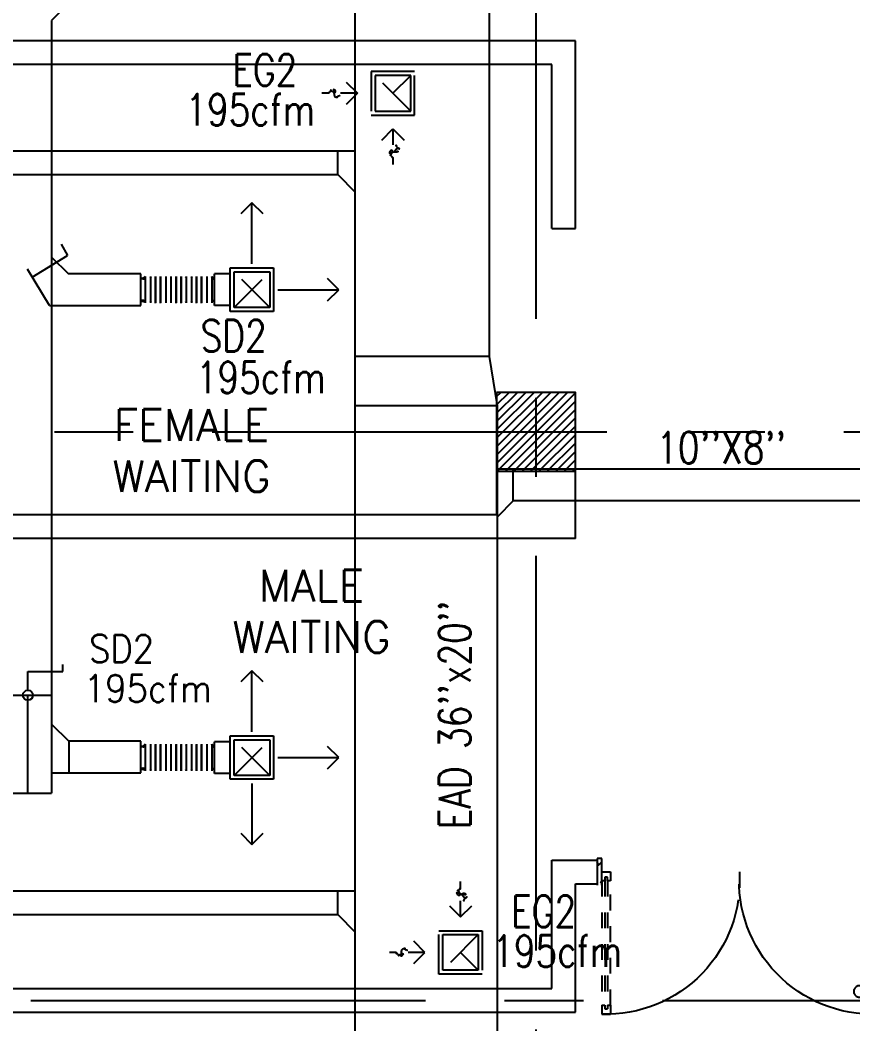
# Model space of a CAD drawing. Extents: x 417866230.2 to 417866327.8, y 43498045.5 to 43498135.4.
# Drawn here: x 417866245.73 to 417866251, y 43498103.77 to 43498110.13 of the extents above; entities that cross this region are included whole.
import ezdxf
from ezdxf.enums import TextEntityAlignment as Align

# ---------------------------------------------------------------- set-up
doc = ezdxf.new("R2010")
doc.units = 0
doc.header["$MEASUREMENT"] = 0
doc.linetypes.add('CENTERX2', pattern=[4, 2.5, -0.5, 0.5, -0.5])
doc.linetypes.add('HIDDEN', pattern=[0.375, 0.25, -0.125])
doc.layers.get('0').update_dxf_attribs({"linetype": 'CONTINUOUS'})
for name, color, linetype in [('AXES', 11, 'CENTERX2'), ('COL', 9, 'CONTINUOUS'), ('DOOR', 9, 'CONTINUOUS'), ('DUCT', 6, 'CONTINUOUS'), ('EXDUCT', 10, 'CONTINUOUS'), ('HAT', 12, 'CONTINUOUS'), ('M-AC-FLEX', 3, 'CONTINUOUS'), ('M-EGU.', 2, 'CONTINUOUS'), ('RM-NAME', 9, 'CONTINUOUS'), ('SCD', 2, 'CONTINUOUS'), ('WALL', 4, 'CONTINUOUS')]:
    doc.layers.add(name, color=color, linetype=linetype)
doc.styles.add('ROMANS', font='ROMANS.shx', dxfattribs={"width": 0.6})

# ---------------------------------------------------------------- blocks, each defined once
blk = doc.blocks.new('A$C7E3856AC')
at = {"layer": 'DOOR', "color": 0, "linetype": 'HIDDEN', "ltscale": 0.3}
for p, q in [((130.9, 800.4), (80.9, 800.4)), ((80.9, 750.4), (80.9, 800.4)), ((130.9, 800.4), (130.9, 750.4)), ((1580.9, 800.4), (1580.9, 750.4)), ((1630.9, 800.4), (1580.9, 800.4)), ((1630.9, 750.4), (1630.9, 800.4)), ((97.9, 750.4), (80.9, 750.4)), ((113.9, 770.4), (97.9, 770.4)), ((97.9, 770.4), (97.9, 750.4)), ((113.9, 750.4), (113.9, 770.4)), ((130.9, 750.4), (113.9, 750.4)), ((1580.9, 750.4), (1597.9, 750.4)), ((1597.9, 770.4), (1613.9, 770.4)), ((1597.9, 750.4), (1597.9, 770.4)), ((1613.9, 770.4), (1613.9, 750.4)), ((1613.9, 750.4), (1630.9, 750.4)), ((80.9, 172.8), (73.7, 172.8)), ((73.7, 172.8), (73.7, 82.8)), ((130.9, 172.8), (138.1, 172.8)), ((138.1, 172.8), (138.1, 82.8)), ((73.7, 160.2), (64.7, 160.2)), ((64.7, 95.4), (64.7, 160.2)), ((73.7, 95.4), (73.7, 160.2)), ((138.1, 160.2), (147.1, 160.2)), ((138.1, 95.4), (138.1, 160.2)), ((147.1, 95.4), (147.1, 160.2)), ((73.7, 95.4), (64.7, 95.4)), ((80.9, 82.8), (73.7, 82.8)), ((130.9, 82.8), (138.1, 82.8)), ((138.1, 95.4), (147.1, 95.4)), ((80.9, 50.4), (97.9, 50.4)), ((80.9, 50.4), (80.9, 0.4)), ((80.9, 0.4), (130.9, 0.4)), ((130.9, 0.4), (80.9, 0.4)), ((97.9, 50.4), (97.9, 30.4)), ((97.9, 30.4), (113.9, 30.4)), ((113.9, 50.4), (130.9, 50.4)), ((113.9, 50.4), (113.9, 30.4)), ((130.9, 50.4), (130.9, 0.4)), ((1597.9, 50.4), (1580.9, 50.4)), ((1580.9, 50.4), (1580.9, 0.4)), ((1630.9, 0.4), (1580.9, 0.4)), ((1580.9, 0.4), (1630.9, 0.4)), ((1597.9, 50.4), (1597.9, 30.4)), ((1613.9, 30.4), (1597.9, 30.4)), ((1630.9, 50.4), (1613.9, 50.4)), ((1613.9, 50.4), (1613.9, 30.4)), ((1630.9, 50.4), (1630.9, 0.4))]:
    blk.add_line(p, q, dxfattribs=at)
at = {"layer": 'DOOR', "linetype": 'HIDDEN', "ltscale": 0.3}
for p, q in [((80.9, 750.4), (80.9, 50.4)), ((97.9, 750.4), (97.9, 50.4)), ((113.9, 750.4), (113.9, 50.4)), ((130.9, 50.4), (130.9, 750.4)), ((1580.9, 50.4), (1580.9, 750.4)), ((1597.9, 750.4), (1597.9, 50.4)), ((1613.9, 750.4), (1613.9, 50.4)), ((1630.9, 750.4), (1630.9, 50.4))]:
    blk.add_line(p, q, dxfattribs=at)
at = {"layer": 'DOOR', "color": 0, "linetype": 'HIDDEN', "ltscale": 0.3}
for centre in [(32.4, 127.8), (179.5, 127.8)]:
    blk.add_circle(centre, 32.4, dxfattribs=at)
at = {"layer": 'DOOR', "linetype": 'HIDDEN', "ltscale": 0.3}
for centre, start, end in [((105.9, 751.6), 268.0938, 3.7249), ((1605.9, 751.6), 176.2751, 271.9062)]:
    blk.add_arc(centre, 751.6, start, end, dxfattribs=at)
blk = doc.blocks.new('*X80')
at = {"color": 0}
for p, q in [((31339.2, 55151), (31789.2, 55601)), ((31339.2, 55204.1), (31736.1, 55601)), ((31339.2, 55257.1), (31683.1, 55601)), ((31339.2, 55310.1), (31630.1, 55601)), ((31339.2, 55363.2), (31577, 55601)), ((31339.2, 55416.2), (31524, 55601)), ((31339.2, 55469.2), (31471, 55601)), ((31339.2, 55522.3), (31417.9, 55601)), ((31339.2, 55575.3), (31364.9, 55601)), ((31342.2, 55101), (31839.2, 55598)), ((31395.2, 55101), (31839.2, 55545)), ((31448.3, 55101), (31839.2, 55491.9)), ((31501.3, 55101), (31839.2, 55438.9)), ((31554.3, 55101), (31839.2, 55385.9)), ((31607.4, 55101), (31839.2, 55332.8)), ((31660.4, 55101), (31839.2, 55279.8)), ((31713.4, 55101), (31839.2, 55226.8)), ((31766.5, 55101), (31839.2, 55173.7)), ((31819.5, 55101), (31839.2, 55120.7))]:
    blk.add_line(p, q, dxfattribs=at)
blk = doc.blocks.new('COL50')
at = {"layer": 'COL'}
blk.add_lwpolyline([(-250, 250), (-250, -250), (250, -250), (250, 250)], close=True, dxfattribs=at)
blk = doc.blocks.new('RM1')
at = {"layer": 'RM-NAME', "style": 'ROMANS'}
for tag, p in [('ROOMNAME1', (0, 323.8)), ('ROOMNAME2', (0, 0))]:
    blk.add_attdef(tag, text='', height=200, dxfattribs=at).set_placement(p, align=Align.MIDDLE)

msp = doc.modelspace()

# ---------------------------------------------------------------- linework, layer by layer
at = {"layer": 'AXES'}
for p, q in [((417866248.9969, 43498056.2378), (417866248.9969, 43498134.7153)), ((417866230.9454, 43498107.5221), (417866300.0369, 43498107.5221)), ((417866241.7969, 43498103.9221), (417866300.0369, 43498103.9221))]:
    msp.add_line(p, q, dxfattribs=at)
at = {"layer": 'DOOR', "linetype": 'ByBlock'}
for p, q in [((417866249.4125, 43498104.8198), (417866249.3844, 43498104.8198)), ((417866249.3844, 43498104.8198), (417866249.3844, 43498104.6511)), ((417866249.4125, 43498104.7972), (417866249.3844, 43498104.7746)), ((417866249.4125, 43498104.6511), (417866249.4125, 43498104.8198))]:
    msp.add_line(p, q, dxfattribs=at)
for centre, radius, start, end in [((417866249.4406, 43498104.8198), 0.0612, 203.20738, 242.64242), ((417866249.4406, 43498104.6511), 0.0387, 136.61069, 180)]:
    msp.add_arc(centre, radius, start, end, dxfattribs=at)
at = {"layer": 'DUCT'}
for p, q in [((417866246.0493, 43498110.2477), (417866245.9279, 43498110.1263)), ((417866245.9279, 43498110.1263), (417866245.9279, 43498105.235)), ((417866245.9878, 43498108.7114), (417866246.0294, 43498108.6393)), ((417866245.8058, 43498108.5011), (417866246.0294, 43498108.6393)), ((417866245.9279, 43498108.6276), (417866246.034, 43498108.5216)), ((417866245.914, 43498108.3216), (417866245.7747, 43498108.5526)), ((417866246.4935, 43498108.5216), (417866246.034, 43498108.5216)), ((417866246.4935, 43498108.3216), (417866246.4935, 43498108.5216)), ((417866245.914, 43498108.3216), (417866246.4935, 43498108.3216)), ((417866245.6279, 43498105.8544), (417866245.9279, 43498105.8544)), ((417866245.7779, 43498105.235), (417866245.7779, 43498105.8544)), ((417866245.9279, 43498105.6718), (417866246.0366, 43498105.5631)), ((417866246.4935, 43498105.5631), (417866246.0366, 43498105.5631)), ((417866246.0366, 43498105.5631), (417866246.0366, 43498105.3631)), ((417866246.4935, 43498105.3631), (417866246.4935, 43498105.5631)), ((417866245.9279, 43498105.3631), (417866246.4935, 43498105.3631)), ((417866245.6279, 43498105.235), (417866245.9279, 43498105.235))]:
    msp.add_line(p, q, dxfattribs=at)
at = {"layer": 'DUCT', "color": 2}
for p, q in [((417866245.7767, 43498106.0056), (417866245.9994, 43498106.0056)), ((417866245.7767, 43498105.8844), (417866245.7767, 43498106.0056)), ((417866245.9994, 43498106.0056), (417866245.9994, 43498106.0487))]:
    msp.add_line(p, q, dxfattribs=at)
msp.add_circle((417866245.7779, 43498105.8544), 0.0317, dxfattribs=at)
at = {"layer": 'EXDUCT', "linetype": 'Continuous'}
for p, q in [((417866247.8518, 43498102.8347), (417866247.8518, 43498111.275)), ((417866248.7018, 43498107.9989), (417866248.7018, 43498111.275)), ((417866242.9998, 43498109.3018), (417866247.8518, 43498109.3018)), ((417866247.7418, 43498109.1518), (417866247.7418, 43498109.3018)), ((417866242.9998, 43498109.1518), (417866247.7418, 43498109.1518)), ((417866247.7418, 43498109.1518), (417866247.8518, 43498109.0388)), ((417866248.7018, 43498107.9989), (417866247.8518, 43498107.9989)), ((417866248.7518, 43498107.6873), (417866248.7018, 43498107.9989)), ((417866248.7518, 43498107.6873), (417866247.8518, 43498107.6873)), ((417866248.7518, 43498103.5362), (417866248.7518, 43498107.6873)), ((417866251.9012, 43498107.285), (417866248.7518, 43498107.285)), ((417866248.8518, 43498107.085), (417866248.8518, 43498107.285)), ((417866248.8518, 43498107.085), (417866248.7518, 43498106.985)), ((417866251.9012, 43498107.085), (417866248.8518, 43498107.085)), ((417866243.0108, 43498104.6166), (417866247.8518, 43498104.6166)), ((417866247.7418, 43498104.4666), (417866247.7418, 43498104.6166)), ((417866243.0108, 43498104.4666), (417866247.7418, 43498104.4666)), ((417866247.7418, 43498104.4666), (417866247.8518, 43498104.3536))]:
    msp.add_line(p, q, dxfattribs=at)
at = {"layer": 'M-AC-FLEX', "color": 11}
for p, q in [((417866246.5215, 43498108.5061), (417866246.5215, 43498108.338)), ((417866246.5215, 43498108.5061), (417866246.5215, 43498108.338)), ((417866246.5541, 43498108.5061), (417866246.5541, 43498108.338)), ((417866246.5541, 43498108.5061), (417866246.5541, 43498108.338)), ((417866246.5867, 43498108.5061), (417866246.5867, 43498108.338)), ((417866246.5867, 43498108.5061), (417866246.5867, 43498108.338)), ((417866246.5867, 43498108.3378), (417866246.5867, 43498108.5058)), ((417866246.5867, 43498108.3378), (417866246.5867, 43498108.5058)), ((417866246.6187, 43498108.5061), (417866246.6187, 43498108.338)), ((417866246.6187, 43498108.5061), (417866246.6187, 43498108.338)), ((417866246.6187, 43498108.3378), (417866246.6187, 43498108.5058)), ((417866246.6187, 43498108.3378), (417866246.6187, 43498108.5058)), ((417866246.6513, 43498108.5061), (417866246.6513, 43498108.338)), ((417866246.6513, 43498108.5061), (417866246.6513, 43498108.338)), ((417866246.6513, 43498108.5061), (417866246.6513, 43498108.338)), ((417866246.6513, 43498108.5061), (417866246.6513, 43498108.338)), ((417866246.6839, 43498108.5061), (417866246.6839, 43498108.338)), ((417866246.6839, 43498108.5061), (417866246.6839, 43498108.338)), ((417866246.6839, 43498108.5061), (417866246.6839, 43498108.338)), ((417866246.6839, 43498108.5061), (417866246.6839, 43498108.338)), ((417866246.7165, 43498108.5061), (417866246.7165, 43498108.338)), ((417866246.7165, 43498108.5061), (417866246.7165, 43498108.338)), ((417866246.7165, 43498108.3378), (417866246.7165, 43498108.5058)), ((417866246.7165, 43498108.3378), (417866246.7165, 43498108.5058)), ((417866246.7485, 43498108.5061), (417866246.7485, 43498108.338)), ((417866246.7485, 43498108.5061), (417866246.7485, 43498108.338)), ((417866246.7485, 43498108.3378), (417866246.7485, 43498108.5058)), ((417866246.7485, 43498108.3378), (417866246.7485, 43498108.5058)), ((417866246.7811, 43498108.5061), (417866246.7811, 43498108.338)), ((417866246.7811, 43498108.5061), (417866246.7811, 43498108.338)), ((417866246.8137, 43498108.5061), (417866246.8137, 43498108.338)), ((417866246.8137, 43498108.5061), (417866246.8137, 43498108.338)), ((417866246.8463, 43498108.5061), (417866246.8463, 43498108.338)), ((417866246.8463, 43498108.5061), (417866246.8463, 43498108.338)), ((417866246.8463, 43498108.3378), (417866246.8463, 43498108.5058)), ((417866246.8463, 43498108.3378), (417866246.8463, 43498108.5058)), ((417866246.8783, 43498108.5061), (417866246.8783, 43498108.338)), ((417866246.8783, 43498108.5061), (417866246.8783, 43498108.338)), ((417866246.8783, 43498108.3378), (417866246.8783, 43498108.5058)), ((417866246.8783, 43498108.3378), (417866246.8783, 43498108.5058)), ((417866246.9109, 43498108.5061), (417866246.9109, 43498108.338)), ((417866246.9109, 43498108.5061), (417866246.9109, 43498108.338)), ((417866246.9435, 43498108.5061), (417866246.9435, 43498108.338)), ((417866246.9435, 43498108.5061), (417866246.9435, 43498108.338)), ((417866246.5215, 43498105.5436), (417866246.5215, 43498105.3755)), ((417866246.5215, 43498105.5436), (417866246.5215, 43498105.3755)), ((417866246.5541, 43498105.5436), (417866246.5541, 43498105.3755)), ((417866246.5541, 43498105.5436), (417866246.5541, 43498105.3755)), ((417866246.5867, 43498105.5436), (417866246.5867, 43498105.3755)), ((417866246.5867, 43498105.5436), (417866246.5867, 43498105.3755)), ((417866246.5867, 43498105.3753), (417866246.5867, 43498105.5433)), ((417866246.5867, 43498105.3753), (417866246.5867, 43498105.5433)), ((417866246.6187, 43498105.5436), (417866246.6187, 43498105.3755)), ((417866246.6187, 43498105.5436), (417866246.6187, 43498105.3755)), ((417866246.6187, 43498105.3753), (417866246.6187, 43498105.5433)), ((417866246.6187, 43498105.3753), (417866246.6187, 43498105.5433)), ((417866246.6513, 43498105.5436), (417866246.6513, 43498105.3755)), ((417866246.6513, 43498105.5436), (417866246.6513, 43498105.3755)), ((417866246.6513, 43498105.5436), (417866246.6513, 43498105.3755)), ((417866246.6513, 43498105.5436), (417866246.6513, 43498105.3755)), ((417866246.6839, 43498105.5436), (417866246.6839, 43498105.3755)), ((417866246.6839, 43498105.5436), (417866246.6839, 43498105.3755)), ((417866246.6839, 43498105.5436), (417866246.6839, 43498105.3755)), ((417866246.6839, 43498105.5436), (417866246.6839, 43498105.3755)), ((417866246.7165, 43498105.5436), (417866246.7165, 43498105.3755)), ((417866246.7165, 43498105.5436), (417866246.7165, 43498105.3755)), ((417866246.7165, 43498105.3753), (417866246.7165, 43498105.5433)), ((417866246.7165, 43498105.3753), (417866246.7165, 43498105.5433)), ((417866246.7485, 43498105.5436), (417866246.7485, 43498105.3755)), ((417866246.7485, 43498105.5436), (417866246.7485, 43498105.3755)), ((417866246.7485, 43498105.3753), (417866246.7485, 43498105.5433)), ((417866246.7485, 43498105.3753), (417866246.7485, 43498105.5433)), ((417866246.7811, 43498105.5436), (417866246.7811, 43498105.3755)), ((417866246.7811, 43498105.5436), (417866246.7811, 43498105.3755)), ((417866246.8137, 43498105.5436), (417866246.8137, 43498105.3755)), ((417866246.8137, 43498105.5436), (417866246.8137, 43498105.3755)), ((417866246.8463, 43498105.5436), (417866246.8463, 43498105.3755)), ((417866246.8463, 43498105.5436), (417866246.8463, 43498105.3755)), ((417866246.8463, 43498105.3753), (417866246.8463, 43498105.5433)), ((417866246.8463, 43498105.3753), (417866246.8463, 43498105.5433)), ((417866246.8783, 43498105.5436), (417866246.8783, 43498105.3755)), ((417866246.8783, 43498105.5436), (417866246.8783, 43498105.3755)), ((417866246.8783, 43498105.3753), (417866246.8783, 43498105.5433)), ((417866246.8783, 43498105.3753), (417866246.8783, 43498105.5433)), ((417866246.9109, 43498105.5436), (417866246.9109, 43498105.3755)), ((417866246.9109, 43498105.5436), (417866246.9109, 43498105.3755)), ((417866246.9435, 43498105.5436), (417866246.9435, 43498105.3755)), ((417866246.9435, 43498105.5436), (417866246.9435, 43498105.3755))]:
    msp.add_line(p, q, dxfattribs=at)
at = {"layer": 'M-AC-FLEX'}
for points in [[(417866246.4935, 43498108.4948, 0.675256), (417866246.5215, 43498108.5061, -1), (417866246.5541, 43498108.5061)], [(417866246.5215, 43498108.5061, -0.675256), (417866246.4935, 43498108.4948, -0.675256)], [(417866246.5192, 43498108.4977, 0.136926), (417866246.5215, 43498108.5061, -1), (417866246.5541, 43498108.5061)], [(417866246.5215, 43498108.5061, -1), (417866246.5541, 43498108.5061)], [(417866246.5867, 43498108.5061, -1), (417866246.5541, 43498108.5061, 1), (417866246.5215, 43498108.5061)], [(417866246.5541, 43498108.5061, 1), (417866246.5215, 43498108.5061)], [(417866246.5541, 43498108.5061, 1), (417866246.5215, 43498108.5061)], [(417866246.5215, 43498108.5061, -1), (417866246.5541, 43498108.5061)], [(417866246.5565, 43498108.4977, -0.136926), (417866246.5541, 43498108.5061, 1), (417866246.5215, 43498108.5061)], [(417866246.5541, 43498108.5061, 1), (417866246.5867, 43498108.5061)], [(417866246.5867, 43498108.5055, 0.00451), (417866246.5867, 43498108.5058, -1.018005), (417866246.6187, 43498108.5058)], [(417866246.6187, 43498108.5055, -0.00451), (417866246.6187, 43498108.5058, 1.018005), (417866246.5867, 43498108.5058)], [(417866246.6187, 43498108.5061, 1), (417866246.6513, 43498108.5061, -1), (417866246.6839, 43498108.5061)], [(417866246.6513, 43498108.5061, -1), (417866246.6187, 43498108.5061)], [(417866246.6839, 43498108.5061, 1), (417866246.6513, 43498108.5061)], [(417866246.6513, 43498108.5061, -1), (417866246.6839, 43498108.5061)], [(417866246.6513, 43498108.5061, -1), (417866246.6839, 43498108.5061)], [(417866246.7165, 43498108.5061, -1), (417866246.6839, 43498108.5061, 1), (417866246.6513, 43498108.5061)], [(417866246.6839, 43498108.5061, 1), (417866246.6513, 43498108.5061)], [(417866246.6839, 43498108.5061, 1), (417866246.7165, 43498108.5061)], [(417866246.7485, 43498108.5055, -0.00451), (417866246.7485, 43498108.5058, 1.018005), (417866246.7165, 43498108.5058)], [(417866246.7165, 43498108.5055, 0.00451), (417866246.7165, 43498108.5058, -1.018005), (417866246.7485, 43498108.5058)], [(417866246.7485, 43498108.5061, 1), (417866246.7811, 43498108.5061, -1), (417866246.8137, 43498108.5061)], [(417866246.7811, 43498108.5061, -1), (417866246.7485, 43498108.5061)], [(417866246.7787, 43498108.4977, 0.136926), (417866246.7811, 43498108.5061, -1), (417866246.8137, 43498108.5061)], [(417866246.8137, 43498108.5061, 1), (417866246.7811, 43498108.5061)], [(417866246.7811, 43498108.5061, -1), (417866246.8137, 43498108.5061)], [(417866246.816, 43498108.4977, -0.136926), (417866246.8137, 43498108.5061, 1), (417866246.7811, 43498108.5061)], [(417866246.7811, 43498108.5061, -1), (417866246.8137, 43498108.5061)], [(417866246.8463, 43498108.5061, -1), (417866246.8137, 43498108.5061, 1), (417866246.7811, 43498108.5061)], [(417866246.8137, 43498108.5061, 1), (417866246.7811, 43498108.5061)], [(417866246.8137, 43498108.5061, 1), (417866246.8463, 43498108.5061)], [(417866246.8463, 43498108.5055, 0.00451), (417866246.8463, 43498108.5058, -1.018005), (417866246.8783, 43498108.5058)], [(417866246.8783, 43498108.5055, -0.00451), (417866246.8783, 43498108.5058, 1.018005), (417866246.8463, 43498108.5058)], [(417866246.8783, 43498108.5061, 1), (417866246.9109, 43498108.5061, -1), (417866246.9435, 43498108.5061)], [(417866246.9109, 43498108.5061, -1), (417866246.8783, 43498108.5061)], [(417866246.9435, 43498108.5061, 1), (417866246.9109, 43498108.5061)], [(417866246.9109, 43498108.5061, -1), (417866246.9435, 43498108.5061)], [(417866246.9593, 43498108.4898, -0.406097), (417866246.9435, 43498108.5061, 1), (417866246.9109, 43498108.5061)], [(417866246.9435, 43498108.5061, 0.406097), (417866246.9593, 43498108.4898, 0.406097)], [(417866246.4935, 43498108.3493, -0.675256), (417866246.5215, 43498108.338, 1), (417866246.5541, 43498108.338)], [(417866246.5867, 43498108.338, 1), (417866246.5541, 43498108.338, -1), (417866246.5215, 43498108.338)], [(417866246.6187, 43498108.338, -1), (417866246.6513, 43498108.338, 1), (417866246.6839, 43498108.338)], [(417866246.7165, 43498108.338, 1), (417866246.6839, 43498108.338, -1), (417866246.6513, 43498108.338)], [(417866246.7485, 43498108.338, -1), (417866246.7811, 43498108.338, 1), (417866246.8137, 43498108.338)], [(417866246.8463, 43498108.338, 1), (417866246.8137, 43498108.338, -1), (417866246.7811, 43498108.338)], [(417866246.8783, 43498108.338, -1), (417866246.9109, 43498108.338, 1), (417866246.9435, 43498108.338)], [(417866246.9593, 43498108.3543, 0.406097), (417866246.9435, 43498108.338, -1), (417866246.9109, 43498108.338)], [(417866246.5192, 43498108.3465, -0.136926), (417866246.5215, 43498108.338, 1), (417866246.5541, 43498108.338)], [(417866246.5565, 43498108.3465, 0.136926), (417866246.5541, 43498108.338, -1), (417866246.5215, 43498108.338)], [(417866246.5867, 43498108.3381, -0.00451), (417866246.5867, 43498108.3378, 0.008922), (417866246.5867, 43498108.3372)], [(417866246.5867, 43498108.338, 0.999838), (417866246.6187, 43498108.3375)], [(417866246.6187, 43498108.338, -0.999838), (417866246.5867, 43498108.3375)], [(417866246.6187, 43498108.338, -0.999838), (417866246.5867, 43498108.3375)], [(417866246.5867, 43498108.338, 0.999838), (417866246.6187, 43498108.3375)], [(417866246.5867, 43498108.3375, -0.004461), (417866246.5867, 43498108.3378)], [(417866246.5867, 43498108.3378, 0.008922), (417866246.5867, 43498108.3372)], [(417866246.5867, 43498108.3375, -0.004461), (417866246.5867, 43498108.3378)], [(417866246.6187, 43498108.3381, 0.00451), (417866246.6187, 43498108.3378, -0.008922), (417866246.6187, 43498108.3372)], [(417866246.6187, 43498108.3375, 0.004461), (417866246.6187, 43498108.3378)], [(417866246.6187, 43498108.3375, 0.004461), (417866246.6187, 43498108.3378)], [(417866246.6187, 43498108.3378, -0.008922), (417866246.6187, 43498108.3372)], [(417866246.7165, 43498108.3381, -0.00451), (417866246.7165, 43498108.3378, 0.008922), (417866246.7165, 43498108.3372)], [(417866246.7485, 43498108.338, -0.999838), (417866246.7165, 43498108.3375)], [(417866246.7165, 43498108.338, 0.999838), (417866246.7485, 43498108.3375)], [(417866246.7165, 43498108.338, 0.999838), (417866246.7485, 43498108.3375)], [(417866246.7485, 43498108.338, -0.999838), (417866246.7165, 43498108.3375)], [(417866246.7165, 43498108.3375, -0.004461), (417866246.7165, 43498108.3378)], [(417866246.7165, 43498108.3375, -0.004461), (417866246.7165, 43498108.3378)], [(417866246.7165, 43498108.3378, 0.008922), (417866246.7165, 43498108.3372)], [(417866246.7485, 43498108.3381, 0.00451), (417866246.7485, 43498108.3378, -0.008922), (417866246.7485, 43498108.3372)], [(417866246.7485, 43498108.3375, 0.004461), (417866246.7485, 43498108.3378)], [(417866246.7485, 43498108.3378, -0.008922), (417866246.7485, 43498108.3372)], [(417866246.7485, 43498108.3375, 0.004461), (417866246.7485, 43498108.3378)], [(417866246.7787, 43498108.3465, -0.136926), (417866246.7811, 43498108.338, 1), (417866246.8137, 43498108.338)], [(417866246.816, 43498108.3465, 0.136926), (417866246.8137, 43498108.338, -1), (417866246.7811, 43498108.338)], [(417866246.8463, 43498108.3381, -0.00451), (417866246.8463, 43498108.3378, 0.008922), (417866246.8463, 43498108.3372)], [(417866246.8463, 43498108.338, 0.999838), (417866246.8783, 43498108.3375)], [(417866246.8783, 43498108.338, -0.999838), (417866246.8463, 43498108.3375)], [(417866246.8783, 43498108.338, -0.999838), (417866246.8463, 43498108.3375)], [(417866246.8463, 43498108.338, 0.999838), (417866246.8783, 43498108.3375)], [(417866246.8463, 43498108.3375, -0.004461), (417866246.8463, 43498108.3378)], [(417866246.8463, 43498108.3378, 0.008922), (417866246.8463, 43498108.3372)], [(417866246.8463, 43498108.3375, -0.004461), (417866246.8463, 43498108.3378)], [(417866246.8783, 43498108.3381, 0.00451), (417866246.8783, 43498108.3378, -0.008922), (417866246.8783, 43498108.3372)], [(417866246.8783, 43498108.3375, 0.004461), (417866246.8783, 43498108.3378)], [(417866246.8783, 43498108.3375, 0.004461), (417866246.8783, 43498108.3378)], [(417866246.8783, 43498108.3378, -0.008922), (417866246.8783, 43498108.3372)], [(417866246.4935, 43498105.5323, 0.675256), (417866246.5215, 43498105.5436, -1), (417866246.5541, 43498105.5436)], [(417866246.5192, 43498105.5352, 0.136926), (417866246.5215, 43498105.5436, -1), (417866246.5541, 43498105.5436)], [(417866246.5215, 43498105.5436, -1), (417866246.5541, 43498105.5436)], [(417866246.5867, 43498105.5436, -1), (417866246.5541, 43498105.5436, 1), (417866246.5215, 43498105.5436)], [(417866246.5541, 43498105.5436, 1), (417866246.5215, 43498105.5436)], [(417866246.5541, 43498105.5436, 1), (417866246.5215, 43498105.5436)], [(417866246.5215, 43498105.5436, -1), (417866246.5541, 43498105.5436)], [(417866246.5565, 43498105.5352, -0.136926), (417866246.5541, 43498105.5436, 1), (417866246.5215, 43498105.5436)], [(417866246.5867, 43498105.543, 0.00451), (417866246.5867, 43498105.5433, -1.018005), (417866246.6187, 43498105.5433)], [(417866246.6187, 43498105.543, -0.00451), (417866246.6187, 43498105.5433, 1.018005), (417866246.5867, 43498105.5433)], [(417866246.6187, 43498105.5436, 1), (417866246.6513, 43498105.5436, -1), (417866246.6839, 43498105.5436)], [(417866246.6839, 43498105.5436, 1), (417866246.6513, 43498105.5436)], [(417866246.6513, 43498105.5436, -1), (417866246.6839, 43498105.5436)], [(417866246.6513, 43498105.5436, -1), (417866246.6839, 43498105.5436)], [(417866246.7165, 43498105.5436, -1), (417866246.6839, 43498105.5436, 1), (417866246.6513, 43498105.5436)], [(417866246.6839, 43498105.5436, 1), (417866246.6513, 43498105.5436)], [(417866246.7485, 43498105.543, -0.00451), (417866246.7485, 43498105.5433, 1.018005), (417866246.7165, 43498105.5433)], [(417866246.7165, 43498105.543, 0.00451), (417866246.7165, 43498105.5433, -1.018005), (417866246.7485, 43498105.5433)], [(417866246.7485, 43498105.5436, 1), (417866246.7811, 43498105.5436, -1), (417866246.8137, 43498105.5436)], [(417866246.7787, 43498105.5352, 0.136926), (417866246.7811, 43498105.5436, -1), (417866246.8137, 43498105.5436)], [(417866246.8137, 43498105.5436, 1), (417866246.7811, 43498105.5436)], [(417866246.7811, 43498105.5436, -1), (417866246.8137, 43498105.5436)], [(417866246.816, 43498105.5352, -0.136926), (417866246.8137, 43498105.5436, 1), (417866246.7811, 43498105.5436)], [(417866246.7811, 43498105.5436, -1), (417866246.8137, 43498105.5436)], [(417866246.8463, 43498105.5436, -1), (417866246.8137, 43498105.5436, 1), (417866246.7811, 43498105.5436)], [(417866246.8137, 43498105.5436, 1), (417866246.7811, 43498105.5436)], [(417866246.8463, 43498105.543, 0.00451), (417866246.8463, 43498105.5433, -1.018005), (417866246.8783, 43498105.5433)], [(417866246.8783, 43498105.543, -0.00451), (417866246.8783, 43498105.5433, 1.018005), (417866246.8463, 43498105.5433)], [(417866246.8783, 43498105.5436, 1), (417866246.9109, 43498105.5436, -1), (417866246.9435, 43498105.5436)], [(417866246.9435, 43498105.5436, 1), (417866246.9109, 43498105.5436)], [(417866246.9109, 43498105.5436, -1), (417866246.9435, 43498105.5436)], [(417866246.9593, 43498105.5273, -0.406097), (417866246.9435, 43498105.5436, 1), (417866246.9109, 43498105.5436)], [(417866246.5215, 43498105.5436, -0.675256), (417866246.4935, 43498105.5323, -0.675256)], [(417866246.5541, 43498105.5436, 1), (417866246.5867, 43498105.5436)], [(417866246.6513, 43498105.5436, -1), (417866246.6187, 43498105.5436)], [(417866246.6839, 43498105.5436, 1), (417866246.7165, 43498105.5436)], [(417866246.7811, 43498105.5436, -1), (417866246.7485, 43498105.5436)], [(417866246.8137, 43498105.5436, 1), (417866246.8463, 43498105.5436)], [(417866246.9109, 43498105.5436, -1), (417866246.8783, 43498105.5436)], [(417866246.9435, 43498105.5436, 0.406097), (417866246.9593, 43498105.5273, 0.406097)], [(417866246.4935, 43498105.3868, -0.675256), (417866246.5215, 43498105.3755, 1), (417866246.5541, 43498105.3755)], [(417866246.5192, 43498105.384, -0.136926), (417866246.5215, 43498105.3755, 1), (417866246.5541, 43498105.3755)], [(417866246.5867, 43498105.3755, 1), (417866246.5541, 43498105.3755, -1), (417866246.5215, 43498105.3755)], [(417866246.5565, 43498105.384, 0.136926), (417866246.5541, 43498105.3755, -1), (417866246.5215, 43498105.3755)], [(417866246.5867, 43498105.3756, -0.00451), (417866246.5867, 43498105.3753, 0.008922), (417866246.5867, 43498105.3747)], [(417866246.5867, 43498105.3755, 0.999838), (417866246.6187, 43498105.375)], [(417866246.6187, 43498105.3755, -0.999838), (417866246.5867, 43498105.375)], [(417866246.6187, 43498105.3755, -0.999838), (417866246.5867, 43498105.375)], [(417866246.5867, 43498105.3755, 0.999838), (417866246.6187, 43498105.375)], [(417866246.5867, 43498105.375, -0.004461), (417866246.5867, 43498105.3753)], [(417866246.5867, 43498105.3753, 0.008922), (417866246.5867, 43498105.3747)], [(417866246.5867, 43498105.375, -0.004461), (417866246.5867, 43498105.3753)], [(417866246.6187, 43498105.3755, -1), (417866246.6513, 43498105.3755, 1), (417866246.6839, 43498105.3755)], [(417866246.6187, 43498105.3756, 0.00451), (417866246.6187, 43498105.3753, -0.008922), (417866246.6187, 43498105.3747)], [(417866246.6187, 43498105.375, 0.004461), (417866246.6187, 43498105.3753)], [(417866246.6187, 43498105.375, 0.004461), (417866246.6187, 43498105.3753)], [(417866246.6187, 43498105.3753, -0.008922), (417866246.6187, 43498105.3747)], [(417866246.7165, 43498105.3755, 1), (417866246.6839, 43498105.3755, -1), (417866246.6513, 43498105.3755)], [(417866246.7165, 43498105.3756, -0.00451), (417866246.7165, 43498105.3753, 0.008922), (417866246.7165, 43498105.3747)], [(417866246.7485, 43498105.3755, -0.999838), (417866246.7165, 43498105.375)], [(417866246.7165, 43498105.3755, 0.999838), (417866246.7485, 43498105.375)], [(417866246.7165, 43498105.3755, 0.999838), (417866246.7485, 43498105.375)], [(417866246.7485, 43498105.3755, -0.999838), (417866246.7165, 43498105.375)], [(417866246.7165, 43498105.375, -0.004461), (417866246.7165, 43498105.3753)], [(417866246.7165, 43498105.375, -0.004461), (417866246.7165, 43498105.3753)], [(417866246.7165, 43498105.3753, 0.008922), (417866246.7165, 43498105.3747)], [(417866246.7485, 43498105.3755, -1), (417866246.7811, 43498105.3755, 1), (417866246.8137, 43498105.3755)], [(417866246.7485, 43498105.3756, 0.00451), (417866246.7485, 43498105.3753, -0.008922), (417866246.7485, 43498105.3747)], [(417866246.7485, 43498105.375, 0.004461), (417866246.7485, 43498105.3753)], [(417866246.7485, 43498105.3753, -0.008922), (417866246.7485, 43498105.3747)], [(417866246.7485, 43498105.375, 0.004461), (417866246.7485, 43498105.3753)], [(417866246.7787, 43498105.384, -0.136926), (417866246.7811, 43498105.3755, 1), (417866246.8137, 43498105.3755)], [(417866246.8463, 43498105.3755, 1), (417866246.8137, 43498105.3755, -1), (417866246.7811, 43498105.3755)], [(417866246.816, 43498105.384, 0.136926), (417866246.8137, 43498105.3755, -1), (417866246.7811, 43498105.3755)], [(417866246.8463, 43498105.3756, -0.00451), (417866246.8463, 43498105.3753, 0.008922), (417866246.8463, 43498105.3747)], [(417866246.8463, 43498105.3755, 0.999838), (417866246.8783, 43498105.375)], [(417866246.8783, 43498105.3755, -0.999838), (417866246.8463, 43498105.375)], [(417866246.8783, 43498105.3755, -0.999838), (417866246.8463, 43498105.375)], [(417866246.8463, 43498105.3755, 0.999838), (417866246.8783, 43498105.375)], [(417866246.8463, 43498105.375, -0.004461), (417866246.8463, 43498105.3753)], [(417866246.8463, 43498105.3753, 0.008922), (417866246.8463, 43498105.3747)], [(417866246.8463, 43498105.375, -0.004461), (417866246.8463, 43498105.3753)], [(417866246.8783, 43498105.3755, -1), (417866246.9109, 43498105.3755, 1), (417866246.9435, 43498105.3755)], [(417866246.8783, 43498105.3756, 0.00451), (417866246.8783, 43498105.3753, -0.008922), (417866246.8783, 43498105.3747)], [(417866246.8783, 43498105.375, 0.004461), (417866246.8783, 43498105.3753)], [(417866246.8783, 43498105.375, 0.004461), (417866246.8783, 43498105.3753)], [(417866246.8783, 43498105.3753, -0.008922), (417866246.8783, 43498105.3747)], [(417866246.9593, 43498105.3918, 0.406097), (417866246.9435, 43498105.3755, -1), (417866246.9109, 43498105.3755)]]:
    msp.add_lwpolyline(points, format="xyb", dxfattribs=at)
at = {"layer": 'M-EGU.', "linetype": 'HIDDEN'}
for p, q in [((417866248.2274, 43498109.8029), (417866247.9524, 43498109.8029)), ((417866247.9524, 43498109.8029), (417866247.9524, 43498109.5279)), ((417866248.2024, 43498109.5529), (417866247.9774, 43498109.7779)), ((417866248.2274, 43498109.5279), (417866248.2274, 43498109.8029)), ((417866247.9524, 43498109.5279), (417866248.2274, 43498109.5279)), ((417866247.0843, 43498108.3096), (417866247.3093, 43498108.5346)), ((417866247.3093, 43498108.3096), (417866247.0843, 43498108.5346)), ((417866247.0843, 43498108.5346), (417866247.3093, 43498108.5346)), ((417866247.0843, 43498108.3096), (417866247.0843, 43498108.5346)), ((417866247.3093, 43498108.5346), (417866247.3093, 43498108.3096)), ((417866247.3093, 43498108.3096), (417866247.0843, 43498108.3096)), ((417866247.0843, 43498105.3471), (417866247.0843, 43498105.5721)), ((417866247.0843, 43498105.5721), (417866247.3093, 43498105.5721)), ((417866247.3093, 43498105.3471), (417866247.0843, 43498105.5721)), ((417866247.0843, 43498105.3471), (417866247.3093, 43498105.5721)), ((417866247.3093, 43498105.5721), (417866247.3093, 43498105.3471)), ((417866247.3093, 43498105.3471), (417866247.0843, 43498105.3471)), ((417866248.3806, 43498104.3635), (417866248.6556, 43498104.3635)), ((417866248.3806, 43498104.0885), (417866248.3806, 43498104.3635)), ((417866248.6556, 43498104.3635), (417866248.6556, 43498104.0885)), ((417866248.6306, 43498104.3385), (417866248.4056, 43498104.1135)), ((417866248.6556, 43498104.0885), (417866248.3806, 43498104.0885))]:
    msp.add_line(p, q, dxfattribs=at)
at = {"layer": 'M-EGU.'}
for p, q in [((417866248.2024, 43498109.7779), (417866247.9774, 43498109.7779)), ((417866247.9774, 43498109.7779), (417866247.9774, 43498109.5529)), ((417866248.2024, 43498109.5529), (417866248.2024, 43498109.7779)), ((417866247.7942, 43498109.7361), (417866247.8649, 43498109.6654)), ((417866247.6829, 43498109.6654), (417866247.6399, 43498109.6654)), ((417866247.8649, 43498109.6654), (417866247.7581, 43498109.6654)), ((417866247.8649, 43498109.6654), (417866247.7942, 43498109.5947)), ((417866247.9774, 43498109.5529), (417866248.2024, 43498109.5529)), ((417866248.0192, 43498109.3697), (417866248.0899, 43498109.4404)), ((417866248.0899, 43498109.4404), (417866248.1606, 43498109.3697)), ((417866248.0899, 43498109.4404), (417866248.0899, 43498109.3394)), ((417866248.0899, 43498109.2597), (417866248.0899, 43498109.2154)), ((417866247.1968, 43498108.9721), (417866247.1261, 43498108.9014)), ((417866247.2675, 43498108.9014), (417866247.1968, 43498108.9721)), ((417866247.1968, 43498108.5859), (417866247.1968, 43498108.9721)), ((417866247.0593, 43498108.5596), (417866247.3343, 43498108.5596)), ((417866247.0593, 43498108.2846), (417866247.0593, 43498108.5596)), ((417866247.3343, 43498108.5596), (417866247.3343, 43498108.2846)), ((417866246.9593, 43498108.3221), (417866246.9593, 43498108.5221)), ((417866247.0593, 43498108.5221), (417866246.9593, 43498108.5221)), ((417866247.7468, 43498108.4221), (417866247.6761, 43498108.4928)), ((417866247.3606, 43498108.4221), (417866247.7468, 43498108.4221)), ((417866247.6761, 43498108.3514), (417866247.7468, 43498108.4221)), ((417866247.0593, 43498108.3221), (417866246.9593, 43498108.3221)), ((417866247.3343, 43498108.2846), (417866247.0593, 43498108.2846)), ((417866247.1968, 43498106.0096), (417866247.1261, 43498105.9389)), ((417866247.1968, 43498105.6234), (417866247.1968, 43498106.0096)), ((417866247.2675, 43498105.9389), (417866247.1968, 43498106.0096)), ((417866247.0593, 43498105.5596), (417866246.9593, 43498105.5596)), ((417866246.9593, 43498105.3596), (417866246.9593, 43498105.5596)), ((417866247.0593, 43498105.3221), (417866247.0593, 43498105.5971)), ((417866247.0593, 43498105.5971), (417866247.3343, 43498105.5971)), ((417866247.3343, 43498105.5971), (417866247.3343, 43498105.3221)), ((417866247.7468, 43498105.4596), (417866247.6761, 43498105.5303)), ((417866247.3606, 43498105.4596), (417866247.7468, 43498105.4596)), ((417866247.6761, 43498105.3889), (417866247.7468, 43498105.4596)), ((417866247.0593, 43498105.3596), (417866246.9593, 43498105.3596)), ((417866247.3343, 43498105.3221), (417866247.0593, 43498105.3221)), ((417866247.1968, 43498105.2958), (417866247.1968, 43498104.9096)), ((417866247.1261, 43498104.9803), (417866247.1968, 43498104.9096)), ((417866247.1968, 43498104.9096), (417866247.2675, 43498104.9803)), ((417866248.5181, 43498104.6317), (417866248.5181, 43498104.676)), ((417866248.5181, 43498104.451), (417866248.5181, 43498104.5521)), ((417866248.4473, 43498104.5217), (417866248.5181, 43498104.451)), ((417866248.5181, 43498104.451), (417866248.5888, 43498104.5217)), ((417866248.2931, 43498104.226), (417866248.2223, 43498104.2967)), ((417866248.4056, 43498104.3385), (417866248.6306, 43498104.3385)), ((417866248.4056, 43498104.1135), (417866248.4056, 43498104.3385)), ((417866248.6306, 43498104.3385), (417866248.6306, 43498104.1135)), ((417866248.1111, 43498104.226), (417866248.0681, 43498104.226)), ((417866248.2931, 43498104.226), (417866248.1862, 43498104.226)), ((417866248.2223, 43498104.1553), (417866248.2931, 43498104.226)), ((417866248.6306, 43498104.1135), (417866248.4056, 43498104.1135))]:
    msp.add_line(p, q, dxfattribs=at)
for points in [[(417866247.6829, 43498109.6654, -0.187862), (417866247.6943, 43498109.6839, -0.202645), (417866247.7139, 43498109.6888, -0.616915), (417866247.722, 43498109.6637, 0.668708), (417866247.7315, 43498109.6401, 0.194285), (417866247.7495, 43498109.6473, 0.186051), (417866247.7581, 43498109.6654)], [(417866248.0899, 43498109.2597, -0.1324), (417866248.0738, 43498109.2709, -0.15664), (417866248.0675, 43498109.2863, -0.736612), (417866248.099, 43498109.2989, 0.774232), (417866248.1294, 43498109.3128, 0.203349), (417866248.1156, 43498109.3339, 0.193808), (417866248.0899, 43498109.3394)], [(417866248.5181, 43498104.6317, 0.1324), (417866248.502, 43498104.6206, 0.15664), (417866248.4956, 43498104.6052, 0.736612), (417866248.5271, 43498104.5925, -0.774232), (417866248.5575, 43498104.5786, -0.203349), (417866248.5438, 43498104.5575, -0.193808), (417866248.5181, 43498104.5521)], [(417866248.1111, 43498104.226, 0.187862), (417866248.1224, 43498104.2076, 0.202645), (417866248.142, 43498104.2026, 0.616915), (417866248.1501, 43498104.2277, -0.668708), (417866248.1597, 43498104.2513, -0.194285), (417866248.1776, 43498104.2442, -0.186051), (417866248.1862, 43498104.226)]]:
    msp.add_lwpolyline(points, format="xyb", dxfattribs=at)
at = {"layer": 'SCD', "color": 2}
for p, q in [((417866248.0899, 43498109.6654), (417866248.2024, 43498109.7779)), ((417866248.5181, 43498104.226), (417866248.6306, 43498104.1135))]:
    msp.add_line(p, q, dxfattribs=at)
at = {"layer": 'WALL'}
for p, q in [((417866249.2469, 43498109.9971), (417866242.0469, 43498109.9971)), ((417866249.2469, 43498108.8096), (417866249.2469, 43498109.9971)), ((417866249.0969, 43498109.8471), (417866244.4869, 43498109.8471)), ((417866249.0969, 43498108.8096), (417866249.0969, 43498109.8471)), ((417866249.0969, 43498108.8096), (417866249.2469, 43498108.8096)), ((417866248.7469, 43498107.2721), (417866248.7469, 43498106.9971)), ((417866249.2469, 43498106.8471), (417866249.2469, 43498107.2721)), ((417866248.7469, 43498106.9971), (417866244.4869, 43498106.9971)), ((417866249.2469, 43498106.8471), (417866244.4869, 43498106.8471)), ((417866249.0969, 43498104.8104), (417866249.3844, 43498104.8104)), ((417866249.0969, 43498103.9971), (417866249.0969, 43498104.8104)), ((417866249.3844, 43498104.8104), (417866249.3844, 43498104.6604)), ((417866249.2469, 43498104.6604), (417866249.3844, 43498104.6604)), ((417866249.2469, 43498103.8471), (417866249.2469, 43498104.6604)), ((417866244.4869, 43498103.9971), (417866249.0969, 43498103.9971)), ((417866242.6469, 43498103.8471), (417866249.2469, 43498103.8471))]:
    msp.add_line(p, q, dxfattribs=at)

# ---------------------------------------------------------------- block references
at = {"layer": 'COL', "xscale": 0.001000000047497451, "yscale": 0.0009999999892897904, "zscale": 0.001}
msp.add_blockref('COL50', (417866248.9969, 43498107.5221), dxfattribs=at)
at = {"layer": 'DOOR', "xscale": -0.001124999951571226, "yscale": 0.001125000009778887, "zscale": 0.001125}
msp.add_blockref('A$C7E3856AC', (417866251.2473, 43498103.835), dxfattribs=at)
at = {"layer": 'HAT', "xscale": 0.001000000047497451, "yscale": 0.0009999999892897904, "zscale": 0.001}
msp.add_blockref('*X80', (417866217.4076, 43498052.1711), dxfattribs=at)
at = {"layer": 'HAT'}
ref = msp.add_blockref('RM1', (417866246.8142, 43498107.2413), dxfattribs=dict(at, xscale=0.001000000047497451, yscale=0.0009999999892897904, zscale=0.001))
ref.add_attrib('ROOMNAME2', 'WAITING', dxfattribs={"layer": 'RM-NAME', "height": 0.2, "style": 'ROMANS'}).set_placement((417866246.8142, 43498107.2413), align=Align.MIDDLE)
ref.add_attrib('ROOMNAME1', 'FEMALE', dxfattribs={"layer": 'RM-NAME', "height": 0.2, "style": 'ROMANS'}).set_placement((417866246.8142, 43498107.5651), align=Align.MIDDLE)
ref = msp.add_blockref('RM1', (417866247.5744, 43498106.2238), dxfattribs=dict(at, xscale=0.001000000047497451, yscale=0.0009999999892897904, zscale=0.001))
ref.add_attrib('ROOMNAME2', 'WAITING', dxfattribs={"layer": 'RM-NAME', "height": 0.2, "style": 'ROMANS'}).set_placement((417866247.5744, 43498106.2238), align=Align.MIDDLE)
ref.add_attrib('ROOMNAME1', 'MALE', dxfattribs={"layer": 'RM-NAME', "height": 0.2, "style": 'ROMANS'}).set_placement((417866247.5744, 43498106.5476), align=Align.MIDDLE)

# ---------------------------------------------------------------- texts
at = {"layer": 'SCD', "style": 'ROMANS'}
for s, height, width, p in [('EG2', 0.2, 0.8, (417866247.0729, 43498109.7135)), ('195cfm', 0.2, 0.8, (417866246.7755, 43498109.4616)), ('SD2', 0.2, 0.8, (417866246.872, 43498108.0304)), ('195cfm', 0.2, 0.8, (417866246.8418, 43498107.7673)), ("10''X8''", 0.2, 0.8, (417866249.758, 43498107.3218)), ('SD2', 0.175, 0.9, (417866246.1651, 43498106.0614)), ('195cfm', 0.175, 0.9, (417866246.1327, 43498105.8096)), ('EG2', 0.2, 0.8, (417866248.8388, 43498104.3862)), ('195cfm', 0.2, 0.8, (417866248.7191, 43498104.1343))]:
    msp.add_text(s, height=height, dxfattribs=dict(at, width=width)).set_placement(p)
at = {"layer": 'SCD', "style": 'ROMANS', "width": 0.8}
msp.add_text("EAD 36''x20''", height=0.2, rotation=90, dxfattribs=at).set_placement((417866248.5817, 43498105.0066))

doc.saveas('drawing.dxf')
